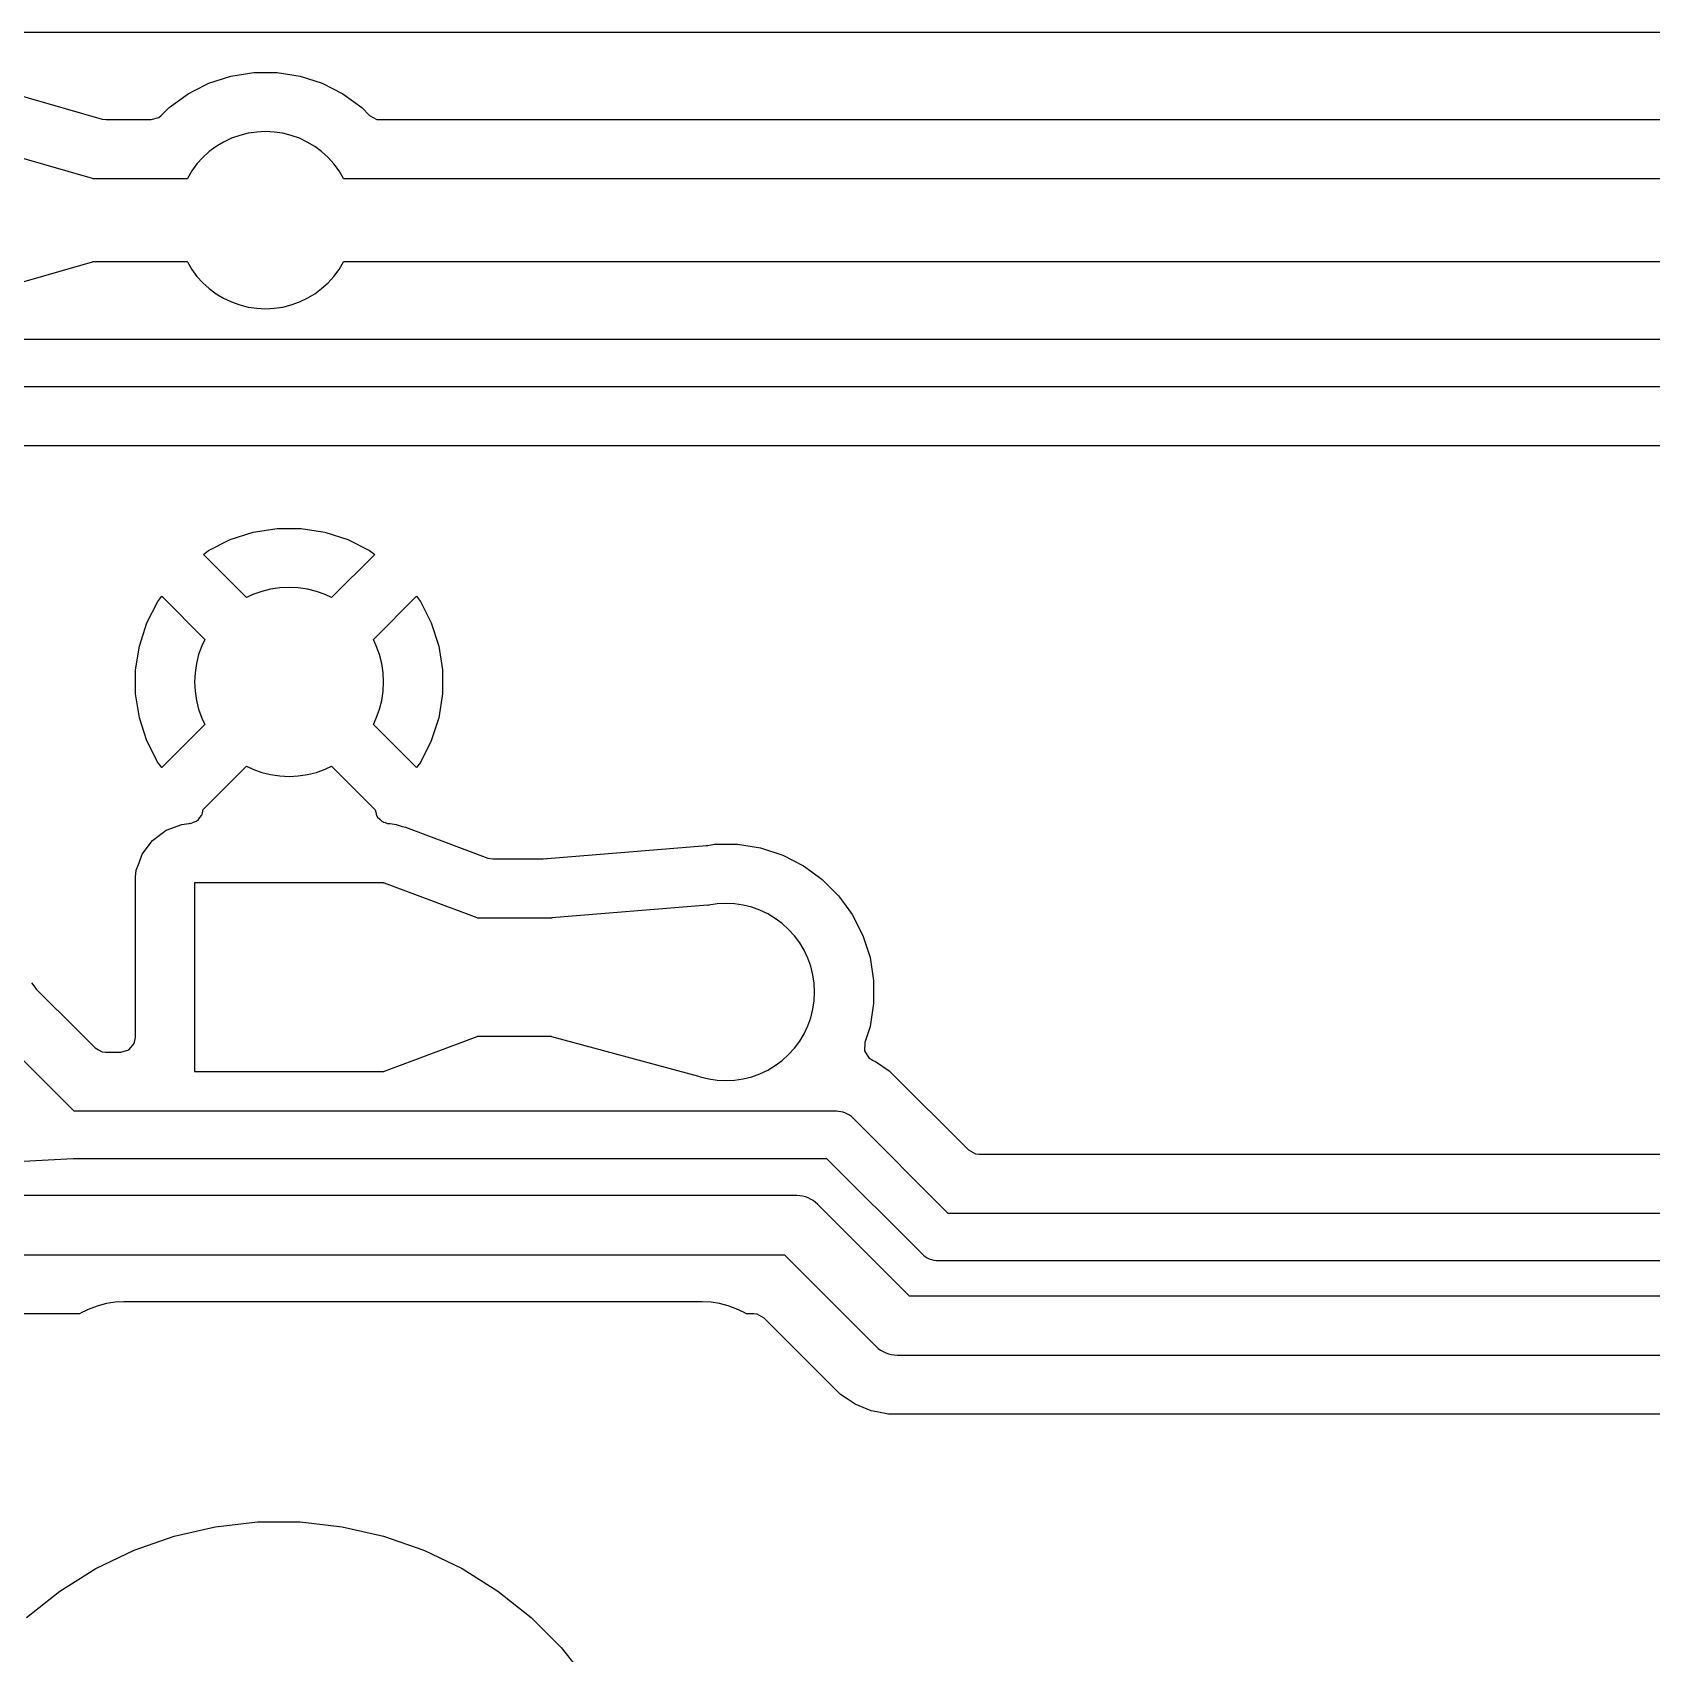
# Model space of a CAD drawing. Header units: metres. Extents: x 0.3 to 99.7, y 0.3 to 59.7.
# Drawn here: x 14.13 to 27.84, y 19.07 to 32.8 of the extents above; entities that cross this region are included whole.
import ezdxf

# ---------------------------------------------------------------- set-up
doc = ezdxf.new("R2010")
doc.units = ezdxf.units.M

msp = doc.modelspace()

# ---------------------------------------------------------------- linework, layer by layer
for points in [[(42.458, 32.799), (10.746, 32.799)], [(13.461, 32.427), (14.716, 32.065), (14.75, 32.061), (15.131, 32.061), (15.198, 32.08), (15.218, 32.097), (15.285, 32.164), (15.285, 32.164), (15.285, 32.164), (15.285, 32.164), (15.285, 32.164), (15.285, 32.164), (15.285, 32.164), (15.445, 32.28), (15.445, 32.28), (15.445, 32.28), (15.445, 32.28), (15.445, 32.28), (15.445, 32.28), (15.5, 32.308), (15.62, 32.369), (15.62, 32.369), (15.62, 32.369), (15.62, 32.369), (15.62, 32.369), (15.62, 32.369), (15.807, 32.43), (15.807, 32.43), (15.807, 32.43), (15.807, 32.43), (15.807, 32.43), (15.807, 32.43), (16.002, 32.461), (16.002, 32.461), (16.002, 32.461), (16.002, 32.461), (16.002, 32.461), (16.002, 32.461), (16.198, 32.461), (16.198, 32.461), (16.198, 32.461), (16.198, 32.461), (16.198, 32.461), (16.198, 32.461), (16.393, 32.43), (16.393, 32.43), (16.393, 32.43), (16.393, 32.43), (16.393, 32.43), (16.393, 32.43), (16.58, 32.369), (16.58, 32.369), (16.58, 32.369), (16.58, 32.369), (16.58, 32.369), (16.58, 32.369), (16.755, 32.28), (16.755, 32.28), (16.755, 32.28), (16.755, 32.28), (16.755, 32.28), (16.755, 32.28), (16.846, 32.214), (16.915, 32.164), (16.915, 32.164), (16.915, 32.164), (16.915, 32.164), (16.915, 32.164), (16.915, 32.164), (16.915, 32.164), (16.915, 32.164), (16.915, 32.164), (16.915, 32.164), (16.915, 32.164), (16.915, 32.164), (16.915, 32.164), (16.915, 32.164), (16.915, 32.164), (16.915, 32.164), (16.915, 32.164), (16.915, 32.164), (16.915, 32.164), (16.915, 32.164), (16.915, 32.164), (16.915, 32.164), (16.915, 32.164), (16.915, 32.164), (16.915, 32.164), (16.982, 32.097), (17.043, 32.063), (17.069, 32.061), (34.308, 32.061)], [(34.42, 31.56), (16.763, 31.56), (16.763, 31.56), (16.763, 31.56), (16.763, 31.56), (16.763, 31.56), (16.763, 31.56), (16.763, 31.56), (16.763, 31.56), (16.763, 31.56), (16.763, 31.56), (16.763, 31.56), (16.763, 31.56), (16.763, 31.56), (16.763, 31.56), (16.763, 31.56), (16.763, 31.56), (16.763, 31.56), (16.763, 31.56), (16.763, 31.56), (16.763, 31.56), (16.763, 31.56), (16.763, 31.56), (16.763, 31.56), (16.763, 31.56), (16.761, 31.564), (16.724, 31.627), (16.68, 31.686), (16.63, 31.74), (16.576, 31.79), (16.517, 31.834), (16.454, 31.871), (16.387, 31.903), (16.318, 31.928), (16.246, 31.946), (16.174, 31.956), (16.1, 31.96), (16.026, 31.956), (15.954, 31.946), (15.882, 31.928), (15.813, 31.903), (15.746, 31.871), (15.683, 31.834), (15.624, 31.79), (15.57, 31.74), (15.52, 31.686), (15.476, 31.627), (15.439, 31.564), (15.437, 31.56), (15.437, 31.56), (15.437, 31.56), (15.437, 31.56), (15.437, 31.56), (15.437, 31.56), (15.437, 31.56), (15.437, 31.56), (15.437, 31.56), (15.437, 31.56), (15.437, 31.56), (15.437, 31.56), (15.437, 31.56), (15.437, 31.56), (15.437, 31.56), (15.437, 31.56), (15.437, 31.56), (15.437, 31.56), (15.437, 31.56), (15.437, 31.56), (15.437, 31.56), (15.437, 31.56), (15.437, 31.56), (15.437, 31.56), (14.64, 31.56), (14.64, 31.56), (14.64, 31.56), (14.64, 31.56), (14.64, 31.56), (14.64, 31.56), (14.64, 31.56), (14.64, 31.56), (14.64, 31.56), (14.64, 31.56), (14.64, 31.56), (14.64, 31.56), (14.636, 31.562), (13.415, 31.914)], [(13.415, 30.506), (14.636, 30.858), (14.639, 30.86), (14.639, 30.86), (14.639, 30.86), (14.639, 30.86), (14.639, 30.86), (14.639, 30.86), (14.639, 30.86), (14.639, 30.86), (14.639, 30.86), (14.639, 30.86), (14.639, 30.86), (14.639, 30.86), (14.639, 30.86), (14.639, 30.86), (14.639, 30.86), (14.639, 30.86), (15.437, 30.86), (15.437, 30.86), (15.437, 30.86), (15.437, 30.86), (15.437, 30.86), (15.437, 30.86), (15.437, 30.86), (15.437, 30.86), (15.437, 30.86), (15.437, 30.86), (15.437, 30.86), (15.437, 30.86), (15.437, 30.86), (15.437, 30.86), (15.437, 30.86), (15.437, 30.86), (15.437, 30.86), (15.437, 30.86), (15.437, 30.86), (15.437, 30.86), (15.437, 30.86), (15.437, 30.86), (15.437, 30.86), (15.437, 30.86), (15.439, 30.856), (15.476, 30.793), (15.52, 30.734), (15.57, 30.68), (15.624, 30.63), (15.683, 30.586), (15.746, 30.549), (15.813, 30.517), (15.882, 30.492), (15.954, 30.474), (16.026, 30.464), (16.1, 30.46), (16.174, 30.464), (16.246, 30.474), (16.318, 30.492), (16.387, 30.517), (16.454, 30.549), (16.517, 30.586), (16.576, 30.63), (16.63, 30.68), (16.68, 30.734), (16.724, 30.793), (16.761, 30.856), (16.763, 30.86), (16.763, 30.86), (16.763, 30.86), (16.763, 30.86), (16.763, 30.86), (16.763, 30.86), (16.763, 30.86), (16.763, 30.86), (16.763, 30.86), (16.763, 30.86), (16.763, 30.86), (16.763, 30.86), (16.763, 30.86), (16.763, 30.86), (16.763, 30.86), (16.763, 30.86), (16.763, 30.86), (16.763, 30.86), (16.763, 30.86), (16.763, 30.86), (16.763, 30.86), (16.763, 30.86), (16.763, 30.86), (16.763, 30.86), (34.419, 30.86)], [(39.4, 30.2), (11.016, 30.2)], [(11.099, 29.8), (39.317, 29.8)], [(36.961, 29.299), (11.357, 29.299)], [(15.94, 28.014), (15.94, 28.014), (15.94, 28.014), (15.94, 28.014), (15.94, 28.014), (15.94, 28.014), (15.94, 28.014), (15.94, 28.014), (15.94, 28.014), (15.94, 28.014), (15.94, 28.014), (15.94, 28.014), (15.94, 28.014), (15.94, 28.014), (15.94, 28.014), (15.94, 28.014), (15.94, 28.014), (15.94, 28.014), (15.94, 28.014), (15.94, 28.014), (15.94, 28.014), (15.94, 28.014), (15.94, 28.014), (15.94, 28.014), (15.94, 28.014), (15.94, 28.014), (15.574, 28.379), (15.574, 28.379), (15.574, 28.379), (15.574, 28.379), (15.574, 28.379), (15.574, 28.379), (15.574, 28.379), (15.574, 28.379), (15.574, 28.379), (15.574, 28.379), (15.574, 28.379), (15.574, 28.379), (15.574, 28.379), (15.574, 28.379), (15.574, 28.379), (15.574, 28.379), (15.574, 28.379), (15.574, 28.379), (15.574, 28.379), (15.574, 28.379), (15.574, 28.379), (15.574, 28.379), (15.574, 28.379), (15.574, 28.379), (15.574, 28.379), (15.574, 28.379), (15.574, 28.379), (15.574, 28.379), (15.574, 28.379), (15.574, 28.379), (15.574, 28.379), (15.574, 28.379), (15.574, 28.379), (15.574, 28.379), (15.574, 28.379), (15.574, 28.379), (15.574, 28.379), (15.574, 28.379), (15.574, 28.379), (15.574, 28.379), (15.619, 28.412), (15.619, 28.412), (15.619, 28.412), (15.619, 28.412), (15.619, 28.412), (15.619, 28.412), (15.619, 28.412), (15.619, 28.412), (15.801, 28.505), (15.801, 28.505), (15.801, 28.505), (15.801, 28.505), (15.801, 28.505), (15.801, 28.505), (15.996, 28.568), (15.996, 28.568), (15.996, 28.568), (15.996, 28.568), (15.996, 28.568), (15.996, 28.568), (16.198, 28.6), (16.198, 28.6), (16.198, 28.6), (16.198, 28.6), (16.198, 28.6), (16.198, 28.6), (16.402, 28.6), (16.402, 28.6), (16.402, 28.6), (16.402, 28.6), (16.402, 28.6), (16.402, 28.6), (16.604, 28.568), (16.604, 28.568), (16.604, 28.568), (16.604, 28.568), (16.604, 28.568), (16.604, 28.568), (16.799, 28.505), (16.799, 28.505), (16.799, 28.505), (16.799, 28.505), (16.799, 28.505), (16.799, 28.505), (16.981, 28.412), (16.981, 28.412), (16.981, 28.412), (16.981, 28.412), (16.981, 28.412), (16.981, 28.412), (17.026, 28.379), (17.026, 28.379), (17.026, 28.379), (17.026, 28.379), (17.026, 28.379), (17.026, 28.379), (17.026, 28.379), (17.026, 28.379), (17.026, 28.379), (17.026, 28.379), (17.026, 28.379), (17.026, 28.379), (17.026, 28.379), (17.026, 28.379), (17.026, 28.379), (17.026, 28.379), (17.026, 28.379), (17.026, 28.379), (17.026, 28.379), (17.026, 28.379), (17.026, 28.379), (17.026, 28.379), (17.026, 28.379), (17.026, 28.379), (17.026, 28.379), (17.026, 28.379), (17.026, 28.379), (17.026, 28.379), (17.026, 28.379), (17.026, 28.379), (17.026, 28.379), (17.026, 28.379), (17.026, 28.379), (17.026, 28.379), (17.026, 28.379), (17.026, 28.379), (17.026, 28.379), (17.026, 28.379), (17.026, 28.379), (17.026, 28.379), (16.66, 28.014), (16.66, 28.014), (16.66, 28.014), (16.66, 28.014), (16.66, 28.014), (16.66, 28.014), (16.66, 28.014), (16.66, 28.014), (16.66, 28.014), (16.66, 28.014), (16.66, 28.014), (16.66, 28.014), (16.66, 28.014), (16.66, 28.014), (16.66, 28.014), (16.66, 28.014), (16.66, 28.014), (16.66, 28.014), (16.66, 28.014), (16.66, 28.014), (16.66, 28.014), (16.66, 28.014), (16.66, 28.014), (16.66, 28.014), (16.66, 28.014), (16.66, 28.014), (16.606, 28.039), (16.532, 28.066), (16.456, 28.085), (16.378, 28.096), (16.3, 28.1), (16.222, 28.096), (16.144, 28.085), (16.068, 28.066), (15.994, 28.039), (15.94, 28.014)], [(15.586, 26.94), (15.586, 26.94), (15.586, 26.94), (15.586, 26.94), (15.586, 26.94), (15.586, 26.94), (15.586, 26.94), (15.586, 26.94), (15.586, 26.94), (15.586, 26.94), (15.586, 26.94), (15.586, 26.94), (15.586, 26.94), (15.586, 26.94), (15.586, 26.94), (15.586, 26.94), (15.586, 26.94), (15.586, 26.94), (15.586, 26.94), (15.586, 26.94), (15.586, 26.94), (15.586, 26.94), (15.586, 26.94), (15.586, 26.94), (15.586, 26.94), (15.586, 26.94), (15.586, 26.94), (15.586, 26.94), (15.221, 26.574), (15.221, 26.574), (15.221, 26.574), (15.221, 26.574), (15.221, 26.574), (15.221, 26.574), (15.221, 26.574), (15.221, 26.574), (15.221, 26.574), (15.221, 26.574), (15.221, 26.574), (15.221, 26.574), (15.221, 26.574), (15.221, 26.574), (15.221, 26.574), (15.221, 26.574), (15.221, 26.574), (15.221, 26.574), (15.221, 26.574), (15.221, 26.574), (15.221, 26.574), (15.221, 26.574), (15.221, 26.574), (15.221, 26.574), (15.221, 26.574), (15.221, 26.574), (15.221, 26.574), (15.221, 26.574), (15.221, 26.574), (15.221, 26.574), (15.221, 26.574), (15.221, 26.574), (15.221, 26.574), (15.221, 26.574), (15.221, 26.574), (15.221, 26.574), (15.221, 26.574), (15.221, 26.574), (15.221, 26.574), (15.221, 26.574), (15.221, 26.574), (15.221, 26.574), (15.221, 26.574), (15.221, 26.574), (15.221, 26.574), (15.221, 26.574), (15.221, 26.574), (15.221, 26.574), (15.221, 26.574), (15.221, 26.574), (15.221, 26.574), (15.188, 26.619), (15.188, 26.619), (15.188, 26.619), (15.188, 26.619), (15.188, 26.619), (15.188, 26.619), (15.095, 26.801), (15.095, 26.801), (15.095, 26.801), (15.095, 26.801), (15.095, 26.801), (15.095, 26.801), (15.032, 26.996), (15.032, 26.996), (15.032, 26.996), (15.032, 26.996), (15.032, 26.996), (15.032, 26.996), (15, 27.198), (15, 27.198), (15, 27.198), (15, 27.198), (15, 27.198), (15, 27.198), (15, 27.402), (15, 27.402), (15, 27.402), (15, 27.402), (15, 27.402), (15, 27.402), (15.032, 27.604), (15.032, 27.604), (15.032, 27.604), (15.032, 27.604), (15.032, 27.604), (15.032, 27.604), (15.095, 27.799), (15.095, 27.799), (15.095, 27.799), (15.095, 27.799), (15.095, 27.799), (15.095, 27.799), (15.188, 27.981), (15.188, 27.981), (15.188, 27.981), (15.188, 27.981), (15.188, 27.981), (15.188, 27.981), (15.221, 28.026), (15.221, 28.026), (15.221, 28.026), (15.221, 28.026), (15.221, 28.026), (15.221, 28.026), (15.221, 28.026), (15.221, 28.026), (15.221, 28.026), (15.221, 28.026), (15.221, 28.026), (15.221, 28.026), (15.221, 28.026), (15.221, 28.026), (15.221, 28.026), (15.221, 28.026), (15.221, 28.026), (15.221, 28.026), (15.221, 28.026), (15.221, 28.026), (15.221, 28.026), (15.221, 28.026), (15.221, 28.026), (15.221, 28.026), (15.221, 28.026), (15.221, 28.026), (15.221, 28.026), (15.221, 28.026), (15.221, 28.026), (15.221, 28.026), (15.221, 28.026), (15.221, 28.026), (15.221, 28.026), (15.221, 28.026), (15.221, 28.026), (15.221, 28.026), (15.221, 28.026), (15.221, 28.026), (15.221, 28.026), (15.221, 28.026), (15.221, 28.026), (15.221, 28.026), (15.221, 28.026), (15.221, 28.026), (15.221, 28.026), (15.221, 28.026), (15.221, 28.026), (15.221, 28.026), (15.221, 28.026), (15.221, 28.026), (15.221, 28.026), (15.586, 27.66), (15.586, 27.66), (15.586, 27.66), (15.586, 27.66), (15.586, 27.66), (15.586, 27.66), (15.586, 27.66), (15.586, 27.66), (15.586, 27.66), (15.586, 27.66), (15.586, 27.66), (15.586, 27.66), (15.586, 27.66), (15.586, 27.66), (15.586, 27.66), (15.586, 27.66), (15.586, 27.66), (15.586, 27.66), (15.586, 27.66), (15.586, 27.66), (15.586, 27.66), (15.586, 27.66), (15.586, 27.66), (15.586, 27.66), (15.586, 27.66), (15.586, 27.66), (15.561, 27.606), (15.534, 27.532), (15.515, 27.456), (15.504, 27.378), (15.5, 27.3), (15.504, 27.222), (15.515, 27.144), (15.534, 27.068), (15.561, 26.994), (15.586, 26.94)], [(17.014, 27.66), (17.014, 27.66), (17.014, 27.66), (17.014, 27.66), (17.014, 27.66), (17.014, 27.66), (17.014, 27.66), (17.014, 27.66), (17.014, 27.66), (17.014, 27.66), (17.014, 27.66), (17.014, 27.66), (17.014, 27.66), (17.014, 27.66), (17.014, 27.66), (17.014, 27.66), (17.014, 27.66), (17.014, 27.66), (17.014, 27.66), (17.014, 27.66), (17.014, 27.66), (17.014, 27.66), (17.014, 27.66), (17.014, 27.66), (17.014, 27.66), (17.014, 27.66), (17.014, 27.66), (17.014, 27.66), (17.379, 28.026), (17.379, 28.026), (17.379, 28.026), (17.379, 28.026), (17.379, 28.026), (17.379, 28.026), (17.379, 28.026), (17.379, 28.026), (17.379, 28.026), (17.379, 28.026), (17.379, 28.026), (17.379, 28.026), (17.379, 28.026), (17.379, 28.026), (17.379, 28.026), (17.379, 28.026), (17.379, 28.026), (17.379, 28.026), (17.379, 28.026), (17.379, 28.026), (17.379, 28.026), (17.379, 28.026), (17.379, 28.026), (17.379, 28.026), (17.379, 28.026), (17.379, 28.026), (17.379, 28.026), (17.379, 28.026), (17.379, 28.026), (17.379, 28.026), (17.379, 28.026), (17.379, 28.026), (17.379, 28.026), (17.379, 28.026), (17.379, 28.026), (17.379, 28.026), (17.379, 28.026), (17.379, 28.026), (17.379, 28.026), (17.379, 28.026), (17.412, 27.981), (17.412, 27.981), (17.412, 27.981), (17.412, 27.981), (17.412, 27.981), (17.412, 27.981), (17.505, 27.799), (17.505, 27.799), (17.505, 27.799), (17.505, 27.799), (17.505, 27.799), (17.505, 27.799), (17.568, 27.604), (17.568, 27.604), (17.568, 27.604), (17.568, 27.604), (17.568, 27.604), (17.568, 27.604), (17.6, 27.402), (17.6, 27.402), (17.6, 27.402), (17.6, 27.402), (17.6, 27.402), (17.6, 27.402), (17.6, 27.198), (17.6, 27.198), (17.6, 27.198), (17.6, 27.198), (17.6, 27.198), (17.6, 27.198), (17.568, 26.996), (17.568, 26.996), (17.568, 26.996), (17.568, 26.996), (17.568, 26.996), (17.568, 26.996), (17.505, 26.801), (17.505, 26.801), (17.505, 26.801), (17.505, 26.801), (17.505, 26.801), (17.505, 26.801), (17.412, 26.619), (17.412, 26.619), (17.412, 26.619), (17.412, 26.619), (17.412, 26.619), (17.412, 26.619), (17.412, 26.619), (17.412, 26.619), (17.379, 26.574), (17.379, 26.574), (17.379, 26.574), (17.379, 26.574), (17.379, 26.574), (17.379, 26.574), (17.379, 26.574), (17.379, 26.574), (17.379, 26.574), (17.379, 26.574), (17.379, 26.574), (17.379, 26.574), (17.379, 26.574), (17.379, 26.574), (17.379, 26.574), (17.379, 26.574), (17.379, 26.574), (17.379, 26.574), (17.379, 26.574), (17.379, 26.574), (17.379, 26.574), (17.379, 26.574), (17.379, 26.574), (17.379, 26.574), (17.379, 26.574), (17.379, 26.574), (17.379, 26.574), (17.379, 26.574), (17.379, 26.574), (17.379, 26.574), (17.379, 26.574), (17.379, 26.574), (17.379, 26.574), (17.379, 26.574), (17.379, 26.574), (17.379, 26.574), (17.379, 26.574), (17.379, 26.574), (17.379, 26.574), (17.379, 26.574), (17.014, 26.94), (17.014, 26.94), (17.014, 26.94), (17.014, 26.94), (17.014, 26.94), (17.014, 26.94), (17.014, 26.94), (17.014, 26.94), (17.014, 26.94), (17.014, 26.94), (17.014, 26.94), (17.014, 26.94), (17.014, 26.94), (17.014, 26.94), (17.014, 26.94), (17.014, 26.94), (17.014, 26.94), (17.014, 26.94), (17.014, 26.94), (17.014, 26.94), (17.014, 26.94), (17.014, 26.94), (17.014, 26.94), (17.014, 26.94), (17.014, 26.94), (17.014, 26.94), (17.014, 26.94), (17.014, 26.94), (17.039, 26.994), (17.066, 27.068), (17.085, 27.144), (17.096, 27.222), (17.1, 27.3), (17.096, 27.378), (17.085, 27.456), (17.066, 27.532), (17.039, 27.606), (17.014, 27.66)], [(14.118, 24.752), (14.146, 24.714), (14.159, 24.699), (14.519, 24.34), (14.658, 24.201), (14.659, 24.201), (14.686, 24.186), (14.686, 24.186), (14.686, 24.186), (14.686, 24.186), (14.711, 24.17), (14.718, 24.169), (14.718, 24.169), (14.718, 24.169), (14.718, 24.169), (14.718, 24.169), (14.718, 24.169), (14.718, 24.169), (14.718, 24.169), (14.718, 24.169), (14.718, 24.169), (14.72, 24.168), (14.746, 24.165), (14.875, 24.165), (14.943, 24.184), (14.988, 24.237), (14.999, 24.289), (14.999, 25.648), (14.999, 25.648), (14.999, 25.648), (14.999, 25.648), (14.999, 25.648), (14.999, 25.648), (14.999, 25.648), (15.006, 25.707), (15.006, 25.707), (15.006, 25.707), (15.006, 25.707), (15.006, 25.707), (15.006, 25.707), (15.006, 25.707), (15.006, 25.707), (15.029, 25.769), (15.056, 25.842), (15.056, 25.842), (15.056, 25.842), (15.056, 25.842), (15.056, 25.842), (15.056, 25.842), (15.056, 25.842), (15.056, 25.842), (15.056, 25.842), (15.056, 25.842), (15.142, 25.958), (15.142, 25.958), (15.142, 25.958), (15.142, 25.958), (15.142, 25.958), (15.142, 25.958), (15.142, 25.958), (15.142, 25.958), (15.258, 26.044), (15.258, 26.044), (15.258, 26.044), (15.258, 26.044), (15.258, 26.044), (15.258, 26.044), (15.258, 26.044), (15.258, 26.044), (15.258, 26.044), (15.258, 26.044), (15.393, 26.094), (15.393, 26.094), (15.393, 26.094), (15.393, 26.094), (15.393, 26.094), (15.393, 26.094), (15.393, 26.094), (15.393, 26.094), (15.393, 26.094), (15.393, 26.094), (15.393, 26.094), (15.393, 26.094), (15.393, 26.094), (15.393, 26.094), (15.393, 26.094), (15.393, 26.094), (15.393, 26.094), (15.393, 26.094), (15.393, 26.094), (15.393, 26.094), (15.393, 26.094), (15.393, 26.094), (15.393, 26.094), (15.393, 26.094), (15.393, 26.094), (15.393, 26.094), (15.393, 26.094), (15.393, 26.094), (15.393, 26.094), (15.393, 26.094), (15.393, 26.094), (15.393, 26.094), (15.393, 26.094), (15.393, 26.094), (15.393, 26.094), (15.393, 26.094), (15.393, 26.094), (15.393, 26.094), (15.393, 26.094), (15.393, 26.094), (15.393, 26.094), (15.393, 26.094), (15.393, 26.094), (15.393, 26.094), (15.393, 26.094), (15.393, 26.094), (15.393, 26.094), (15.393, 26.094), (15.393, 26.094), (15.393, 26.094), (15.393, 26.094), (15.393, 26.094), (15.393, 26.094), (15.393, 26.094), (15.393, 26.094), (15.393, 26.094), (15.393, 26.094), (15.393, 26.094), (15.393, 26.094), (15.393, 26.094), (15.393, 26.094), (15.393, 26.094), (15.393, 26.094), (15.393, 26.094), (15.393, 26.094), (15.452, 26.1), (15.452, 26.1), (15.452, 26.1), (15.452, 26.1), (15.452, 26.1), (15.452, 26.1), (15.452, 26.1), (15.452, 26.1), (15.452, 26.1), (15.452, 26.1), (15.452, 26.1), (15.452, 26.1), (15.452, 26.1), (15.452, 26.1), (15.455, 26.101), (15.455, 26.102), (15.455, 26.102), (15.455, 26.102), (15.455, 26.102), (15.455, 26.102), (15.455, 26.102), (15.455, 26.102), (15.455, 26.102), (15.455, 26.102), (15.455, 26.102), (15.455, 26.102), (15.455, 26.102), (15.455, 26.102), (15.455, 26.102), (15.455, 26.102), (15.455, 26.102), (15.455, 26.102), (15.455, 26.102), (15.455, 26.102), (15.455, 26.102), (15.455, 26.102), (15.455, 26.102), (15.455, 26.102), (15.455, 26.102), (15.455, 26.102), (15.455, 26.102), (15.455, 26.102), (15.455, 26.102), (15.455, 26.102), (15.455, 26.102), (15.457, 26.103), (15.457, 26.103), (15.457, 26.103), (15.457, 26.103), (15.457, 26.103), (15.457, 26.103), (15.457, 26.103), (15.457, 26.103), (15.457, 26.103), (15.457, 26.103), (15.457, 26.103), (15.457, 26.103), (15.465, 26.102), (15.49, 26.113), (15.49, 26.113), (15.49, 26.113), (15.49, 26.113), (15.516, 26.12), (15.522, 26.126), (15.522, 26.126), (15.522, 26.126), (15.522, 26.126), (15.522, 26.126), (15.522, 26.126), (15.522, 26.126), (15.522, 26.126), (15.522, 26.126), (15.522, 26.126), (15.529, 26.13), (15.544, 26.152), (15.544, 26.152), (15.544, 26.152), (15.544, 26.152), (15.562, 26.173), (15.564, 26.183), (15.564, 26.183), (15.564, 26.183), (15.564, 26.183), (15.564, 26.183), (15.564, 26.183), (15.564, 26.183), (15.564, 26.183), (15.564, 26.183), (15.564, 26.183), (15.568, 26.188), (15.57, 26.209), (15.57, 26.209), (15.57, 26.209), (15.57, 26.209), (15.572, 26.219), (15.572, 26.219), (15.572, 26.219), (15.572, 26.219), (15.572, 26.219), (15.572, 26.219), (15.572, 26.219), (15.572, 26.219), (15.572, 26.219), (15.572, 26.219), (15.572, 26.219), (15.572, 26.219), (15.572, 26.219), (15.572, 26.219), (15.94, 26.586), (15.94, 26.586), (15.94, 26.586), (15.94, 26.586), (15.94, 26.586), (15.94, 26.586), (15.94, 26.586), (15.94, 26.586), (15.94, 26.586), (15.94, 26.586), (15.94, 26.586), (15.94, 26.586), (15.94, 26.586), (15.94, 26.586), (15.94, 26.586), (15.94, 26.586), (15.94, 26.586), (15.94, 26.586), (15.94, 26.586), (15.94, 26.586), (15.94, 26.586), (15.94, 26.586), (15.94, 26.586), (15.94, 26.586), (15.94, 26.586), (15.94, 26.586), (15.994, 26.561), (16.068, 26.534), (16.144, 26.515), (16.222, 26.504), (16.3, 26.5), (16.378, 26.504), (16.456, 26.515), (16.532, 26.534), (16.606, 26.561), (16.66, 26.586), (16.66, 26.586), (16.66, 26.586), (16.66, 26.586), (16.66, 26.586), (16.66, 26.586), (16.66, 26.586), (16.66, 26.586), (16.66, 26.586), (16.66, 26.586), (16.66, 26.586), (16.66, 26.586), (16.66, 26.586), (16.66, 26.586), (16.66, 26.586), (16.66, 26.586), (16.66, 26.586), (16.66, 26.586), (16.66, 26.586), (16.66, 26.586), (16.66, 26.586), (16.66, 26.586), (16.66, 26.586), (16.66, 26.586), (16.66, 26.586), (16.66, 26.586), (17.029, 26.218), (17.029, 26.218), (17.029, 26.218), (17.029, 26.218), (17.029, 26.218), (17.029, 26.218), (17.029, 26.218), (17.029, 26.218), (17.029, 26.218), (17.029, 26.218), (17.029, 26.218), (17.029, 26.218), (17.035, 26.196), (17.035, 26.196), (17.035, 26.196), (17.035, 26.196), (17.041, 26.167), (17.045, 26.163), (17.045, 26.163), (17.045, 26.163), (17.045, 26.163), (17.045, 26.163), (17.045, 26.163), (17.045, 26.163), (17.045, 26.163), (17.045, 26.163), (17.045, 26.163), (17.045, 26.163), (17.045, 26.163), (17.047, 26.157), (17.07, 26.138), (17.07, 26.138), (17.07, 26.138), (17.07, 26.138), (17.09, 26.117), (17.097, 26.115), (17.097, 26.115), (17.097, 26.115), (17.097, 26.115), (17.097, 26.115), (17.097, 26.115), (17.097, 26.115), (17.097, 26.115), (17.097, 26.115), (17.097, 26.115), (17.1, 26.112), (17.115, 26.109), (17.115, 26.109), (17.115, 26.109), (17.115, 26.109), (17.134, 26.102), (17.141, 26.102), (17.144, 26.102), (17.144, 26.102), (17.144, 26.102), (17.144, 26.102), (17.144, 26.102), (17.144, 26.102), (17.148, 26.101), (17.153, 26.1), (17.153, 26.1), (17.153, 26.1), (17.153, 26.1), (17.153, 26.1), (17.153, 26.1), (17.153, 26.1), (17.153, 26.1), (17.153, 26.1), (17.156, 26.1), (17.207, 26.094), (17.207, 26.094), (17.207, 26.094), (17.207, 26.094), (17.207, 26.094), (17.207, 26.094), (17.207, 26.094), (17.207, 26.094), (17.242, 26.081), (17.258, 26.076), (17.285, 26.071), (17.285, 26.071), (17.285, 26.071), (17.285, 26.071), (17.984, 25.808), (18.027, 25.801), (18.452, 25.801), (18.48, 25.804), (18.485, 25.805), (18.485, 25.805), (18.485, 25.805), (18.485, 25.805), (18.485, 25.805), (18.485, 25.805), (18.485, 25.805), (18.485, 25.805), (19.803, 25.913), (19.803, 25.913), (19.803, 25.913), (19.803, 25.913), (19.833, 25.915), (19.833, 25.915), (19.833, 25.915), (19.833, 25.915), (19.833, 25.915), (19.833, 25.915), (19.833, 25.915), (19.833, 25.915), (19.833, 25.915), (19.833, 25.915), (19.833, 25.915), (19.833, 25.915), (19.833, 25.915), (19.833, 25.915), (19.833, 25.915), (19.833, 25.915), (19.833, 25.915), (19.833, 25.915), (19.833, 25.915), (19.833, 25.915), (19.833, 25.915), (19.833, 25.915), (19.833, 25.915), (19.833, 25.915), (19.833, 25.915), (19.833, 25.915), (19.833, 25.915), (19.833, 25.915), (19.833, 25.915), (19.833, 25.915), (19.833, 25.915), (19.833, 25.915), (19.833, 25.915), (19.833, 25.915), (19.833, 25.915), (19.846, 25.916), (19.903, 25.925), (19.903, 25.925), (19.903, 25.925), (19.903, 25.925), (19.903, 25.925), (19.903, 25.925), (20.099, 25.925), (20.099, 25.925), (20.099, 25.925), (20.099, 25.925), (20.099, 25.925), (20.099, 25.925), (20.294, 25.894), (20.294, 25.894), (20.294, 25.894), (20.294, 25.894), (20.294, 25.894), (20.294, 25.894), (20.481, 25.833), (20.481, 25.833), (20.481, 25.833), (20.481, 25.833), (20.481, 25.833), (20.481, 25.833), (20.656, 25.744), (20.656, 25.744), (20.656, 25.744), (20.656, 25.744), (20.656, 25.744), (20.656, 25.744), (20.727, 25.693), (20.816, 25.628), (20.816, 25.628), (20.816, 25.628), (20.816, 25.628), (20.816, 25.628), (20.816, 25.628), (20.816, 25.628), (20.816, 25.628), (20.816, 25.628), (20.816, 25.628), (20.816, 25.628), (20.816, 25.628), (20.816, 25.628), (20.816, 25.628), (20.816, 25.628), (20.816, 25.628), (20.816, 25.628), (20.816, 25.628), (20.816, 25.628), (20.816, 25.628), (20.816, 25.628), (20.816, 25.628), (20.816, 25.628), (20.816, 25.628), (20.816, 25.628), (20.955, 25.489), (20.955, 25.489), (20.955, 25.489), (20.955, 25.489), (20.955, 25.489), (20.955, 25.489), (20.955, 25.489), (20.955, 25.489), (20.955, 25.489), (20.955, 25.489), (20.955, 25.489), (20.955, 25.489), (20.955, 25.489), (20.955, 25.489), (20.955, 25.489), (20.955, 25.489), (20.955, 25.489), (20.955, 25.489), (20.955, 25.489), (20.955, 25.489), (20.955, 25.489), (20.955, 25.489), (20.955, 25.489), (20.955, 25.489), (20.955, 25.489), (21.004, 25.421), (21.07, 25.33), (21.07, 25.33), (21.07, 25.33), (21.07, 25.33), (21.07, 25.33), (21.07, 25.33), (21.16, 25.154), (21.16, 25.154), (21.16, 25.154), (21.16, 25.154), (21.16, 25.154), (21.16, 25.154), (21.221, 24.967), (21.221, 24.967), (21.221, 24.967), (21.221, 24.967), (21.221, 24.967), (21.221, 24.967), (21.251, 24.773), (21.251, 24.773), (21.251, 24.773), (21.251, 24.773), (21.251, 24.773), (21.251, 24.773), (21.251, 24.576), (21.251, 24.576), (21.251, 24.576), (21.251, 24.576), (21.251, 24.576), (21.251, 24.576), (21.221, 24.381), (21.221, 24.381), (21.221, 24.381), (21.221, 24.381), (21.221, 24.381), (21.221, 24.381), (21.221, 24.381), (21.221, 24.381), (21.221, 24.381), (21.177, 24.246), (21.175, 24.176), (21.211, 24.117), (21.247, 24.093), (21.268, 24.085), (21.268, 24.085), (21.268, 24.085), (21.268, 24.085), (21.268, 24.085), (21.268, 24.085), (21.382, 24.008), (21.382, 24.008), (21.382, 24.008), (21.382, 24.008), (21.382, 24.008), (21.382, 24.008), (21.382, 24.008), (22.054, 23.337), (22.115, 23.303), (22.142, 23.301), (33.097, 23.301)], [(19.768, 23.962), (19.768, 23.962), (19.768, 23.962), (19.768, 23.962), (19.783, 23.957), (19.855, 23.939), (19.927, 23.928), (20.001, 23.924), (20.074, 23.928), (20.147, 23.939), (20.219, 23.957), (20.288, 23.981), (20.354, 24.013), (20.418, 24.051), (20.477, 24.094), (20.531, 24.144), (20.581, 24.198), (20.625, 24.258), (20.662, 24.321), (20.694, 24.387), (20.719, 24.457), (20.737, 24.528), (20.747, 24.601), (20.751, 24.674), (20.747, 24.748), (20.737, 24.821), (20.719, 24.892), (20.694, 24.961), (20.662, 25.028), (20.625, 25.091), (20.581, 25.15), (20.531, 25.205), (20.477, 25.254), (20.418, 25.298), (20.354, 25.336), (20.288, 25.367), (20.219, 25.392), (20.147, 25.41), (20.074, 25.421), (20.001, 25.424), (19.927, 25.421), (19.855, 25.41), (19.848, 25.408), (19.848, 25.408), (19.848, 25.408), (19.848, 25.408), (19.848, 25.408), (19.848, 25.408), (19.848, 25.408), (19.848, 25.408), (19.848, 25.408), (19.848, 25.408), (19.848, 25.408), (19.848, 25.408), (19.844, 25.409), (18.526, 25.301), (18.525, 25.3), (18.525, 25.3), (18.525, 25.3), (18.525, 25.3), (18.525, 25.3), (18.525, 25.3), (18.525, 25.3), (18.525, 25.3), (18.525, 25.3), (18.525, 25.3), (18.525, 25.3), (18.525, 25.3), (17.896, 25.3), (17.896, 25.3), (17.896, 25.3), (17.896, 25.3), (17.896, 25.3), (17.896, 25.3), (17.896, 25.3), (17.896, 25.3), (17.896, 25.3), (17.896, 25.3), (17.896, 25.3), (17.896, 25.3), (17.896, 25.3), (17.896, 25.3), (17.892, 25.303), (17.107, 25.597), (17.1, 25.597), (17.1, 25.597), (17.1, 25.597), (17.1, 25.597), (17.1, 25.597), (17.1, 25.597), (17.1, 25.597), (17.1, 25.597), (17.1, 25.597), (17.1, 25.597), (17.1, 25.597), (17.1, 25.597), (17.1, 25.597), (17.1, 25.597), (17.1, 25.597), (17.1, 25.597), (17.1, 25.597), (17.1, 25.597), (17.1, 25.597), (17.1, 25.597), (17.1, 25.597), (17.1, 25.597), (17.1, 25.597), (17.1, 25.597), (17.1, 25.597), (17.1, 25.597), (17.1, 25.597), (17.1, 25.597), (17.1, 25.597), (17.1, 25.597), (17.1, 25.597), (17.1, 25.597), (17.1, 25.597), (17.1, 25.597), (17.1, 25.6), (15.5, 25.6), (15.5, 24), (17.1, 24), (17.1, 24.003), (17.1, 24.003), (17.1, 24.003), (17.1, 24.003), (17.1, 24.003), (17.1, 24.003), (17.1, 24.003), (17.1, 24.003), (17.1, 24.003), (17.1, 24.003), (17.1, 24.003), (17.1, 24.003), (17.1, 24.003), (17.1, 24.003), (17.1, 24.003), (17.1, 24.003), (17.1, 24.003), (17.1, 24.003), (17.1, 24.003), (17.1, 24.003), (17.1, 24.003), (17.1, 24.003), (17.1, 24.003), (17.1, 24.003), (17.1, 24.003), (17.1, 24.003), (17.1, 24.003), (17.1, 24.003), (17.1, 24.003), (17.1, 24.003), (17.1, 24.003), (17.1, 24.003), (17.1, 24.003), (17.1, 24.003), (17.1, 24.003), (17.1, 24.003), (17.1, 24.003), (17.1, 24.003), (17.1, 24.003), (17.1, 24.003), (17.1, 24.003), (17.1, 24.003), (17.103, 24.002), (17.107, 24.003), (17.892, 24.297), (17.895, 24.3), (17.895, 24.3), (17.895, 24.3), (17.895, 24.3), (17.895, 24.3), (17.895, 24.3), (17.895, 24.3), (17.895, 24.3), (17.895, 24.3), (17.895, 24.3), (17.895, 24.3), (17.895, 24.3), (17.895, 24.3), (17.895, 24.3), (17.895, 24.3), (17.895, 24.3), (17.895, 24.3), (17.895, 24.3), (18.52, 24.3), (18.52, 24.3), (18.52, 24.3), (18.52, 24.3), (18.52, 24.3), (18.52, 24.3), (18.52, 24.3), (18.52, 24.3), (18.52, 24.3), (18.52, 24.3), (18.52, 24.3), (18.52, 24.3), (18.524, 24.298), (19.768, 23.962)], [(33.324, 22.8), (21.883, 22.8), (21.883, 22.8), (21.883, 22.8), (21.883, 22.8), (21.883, 22.8), (21.883, 22.8), (21.883, 22.8), (21.883, 22.8), (21.883, 22.8), (21.883, 22.8), (21.883, 22.8), (21.883, 22.8), (21.883, 22.8), (21.883, 22.8), (21.883, 22.8), (21.883, 22.8), (21.883, 22.8), (21.883, 22.8), (21.077, 23.606), (21.063, 23.619), (21.047, 23.631), (21.03, 23.641), (21.012, 23.649), (20.994, 23.656), (20.975, 23.661), (20.955, 23.663), (20.936, 23.664), (14.479, 23.664), (14.479, 23.664), (14.479, 23.664), (14.479, 23.664), (14.479, 23.664), (14.479, 23.664), (14.479, 23.664), (14.479, 23.664), (14.479, 23.664), (14.479, 23.664), (14.479, 23.664), (14.479, 23.664), (14.479, 23.664), (14.479, 23.664), (14.479, 23.664), (14.479, 23.664), (14.479, 23.664), (14.479, 23.664), (14.479, 23.664), (14.479, 23.664), (14.479, 23.664), (14.479, 23.664), (14.479, 23.664), (14.479, 23.664), (14.479, 23.664), (14.479, 23.664), (14.478, 23.668), (14.478, 23.668), (13.786, 24.357)], [(13.468, 23.211), (14.47, 23.264), (14.471, 23.264), (14.471, 23.264), (14.471, 23.264), (14.471, 23.264), (14.471, 23.264), (14.471, 23.264), (14.471, 23.264), (14.471, 23.264), (14.471, 23.264), (14.471, 23.264), (14.471, 23.264), (14.471, 23.264), (20.853, 23.264), (20.853, 23.264), (20.853, 23.264), (20.853, 23.264), (20.853, 23.264), (20.853, 23.264), (20.853, 23.264), (20.853, 23.264), (20.853, 23.264), (20.853, 23.264), (20.853, 23.264), (20.853, 23.264), (20.853, 23.264), (20.853, 23.264), (20.853, 23.264), (20.853, 23.264), (20.853, 23.264), (20.853, 23.264), (21.659, 22.459), (21.673, 22.445), (21.689, 22.434), (21.706, 22.424), (21.723, 22.415), (21.742, 22.409), (21.761, 22.404), (21.78, 22.401), (21.8, 22.4), (33.407, 22.4)], [(29.527, 22.1), (21.554, 22.1), (21.554, 22.1), (21.554, 22.1), (21.554, 22.1), (21.554, 22.1), (21.554, 22.1), (21.554, 22.1), (21.554, 22.1), (21.554, 22.1), (21.554, 22.1), (21.554, 22.1), (21.554, 22.1), (21.554, 22.1), (21.554, 22.1), (21.554, 22.1), (21.554, 22.1), (21.554, 22.1), (21.554, 22.1), (20.777, 22.877), (20.759, 22.893), (20.739, 22.908), (20.718, 22.921), (20.696, 22.931), (20.673, 22.939), (20.649, 22.945), (20.625, 22.949), (20.6, 22.95), (13.4, 22.95)], [(13.664, 22.45), (20.496, 22.45), (20.496, 22.45), (20.496, 22.45), (20.496, 22.45), (20.496, 22.45), (20.496, 22.45), (20.496, 22.45), (20.496, 22.45), (20.496, 22.45), (20.496, 22.45), (20.496, 22.45), (20.496, 22.45), (20.496, 22.45), (20.496, 22.45), (20.496, 22.45), (20.496, 22.45), (20.496, 22.45), (20.496, 22.45), (21.273, 21.673), (21.291, 21.657), (21.311, 21.642), (21.332, 21.629), (21.354, 21.619), (21.377, 21.611), (21.401, 21.605), (21.425, 21.601), (21.45, 21.6), (29.423, 21.6)], [(29.165, 21.099), (21.376, 21.099), (21.376, 21.099), (21.376, 21.099), (21.376, 21.099), (21.376, 21.099), (21.376, 21.099), (21.279, 21.119), (21.231, 21.128), (21.231, 21.128), (21.231, 21.128), (21.231, 21.128), (21.231, 21.128), (21.231, 21.128), (21.095, 21.185), (21.095, 21.185), (21.095, 21.185), (21.095, 21.185), (21.095, 21.185), (21.095, 21.185), (21.028, 21.23), (20.972, 21.267), (20.972, 21.267), (20.972, 21.267), (20.972, 21.267), (20.972, 21.267), (20.972, 21.267), (20.325, 21.913), (20.264, 21.947), (20.238, 21.949), (20.174, 21.949), (20.174, 21.949), (20.174, 21.949), (20.174, 21.949), (20.174, 21.949), (20.174, 21.949), (20.174, 21.949), (20.174, 21.949), (20.174, 21.949), (20.174, 21.949), (20.174, 21.949), (20.174, 21.949), (20.174, 21.949), (20.174, 21.949), (20.154, 21.962), (20.087, 21.993), (20.018, 22.018), (19.946, 22.036), (19.874, 22.047), (19.8, 22.05), (14.9, 22.05), (14.826, 22.047), (14.754, 22.036), (14.682, 22.018), (14.613, 21.993), (14.546, 21.962), (14.526, 21.949), (14.526, 21.949), (14.526, 21.949), (14.526, 21.949), (14.526, 21.949), (14.526, 21.949), (14.526, 21.949), (14.526, 21.949), (14.526, 21.949), (14.526, 21.949), (14.526, 21.949), (14.526, 21.949), (14.526, 21.949), (14.526, 21.949), (13.994, 21.949)], [(14.077, 19.377), (14.358, 19.601), (14.358, 19.601), (14.358, 19.601), (14.358, 19.601), (14.358, 19.601), (14.358, 19.601), (14.358, 19.601), (14.663, 19.793), (14.663, 19.793), (14.663, 19.793), (14.663, 19.793), (14.987, 19.949), (14.987, 19.949), (14.987, 19.949), (14.987, 19.949), (14.987, 19.949), (14.987, 19.949), (14.987, 19.949), (14.987, 19.949), (15.326, 20.067), (15.326, 20.067), (15.326, 20.067), (15.326, 20.067), (15.326, 20.067), (15.326, 20.067), (15.326, 20.067), (15.326, 20.067), (15.637, 20.138), (15.677, 20.147), (15.677, 20.147), (15.677, 20.147), (15.677, 20.147), (15.677, 20.147), (15.677, 20.147), (16.034, 20.188), (16.034, 20.188), (16.034, 20.188), (16.034, 20.188), (16.393, 20.188), (16.393, 20.188), (16.393, 20.188), (16.393, 20.188), (16.751, 20.147), (16.751, 20.147), (16.751, 20.147), (16.751, 20.147), (16.751, 20.147), (16.751, 20.147), (16.751, 20.147), (16.751, 20.147), (17.101, 20.067), (17.101, 20.067), (17.101, 20.067), (17.101, 20.067), (17.101, 20.067), (17.101, 20.067), (17.101, 20.067), (17.101, 20.067), (17.441, 19.949), (17.441, 19.949), (17.441, 19.949), (17.441, 19.949), (17.441, 19.949), (17.441, 19.949), (17.441, 19.949), (17.441, 19.949), (17.765, 19.793), (17.765, 19.793), (17.765, 19.793), (17.765, 19.793), (18.069, 19.601), (18.069, 19.601), (18.069, 19.601), (18.069, 19.601), (18.069, 19.601), (18.069, 19.601), (18.069, 19.601), (18.35, 19.377), (18.35, 19.377), (18.35, 19.377), (18.35, 19.377), (18.604, 19.123), (18.604, 19.123), (18.604, 19.123), (18.604, 19.123), (18.828, 18.842)]]:
    msp.add_lwpolyline(points)

doc.saveas('drawing.dxf')
